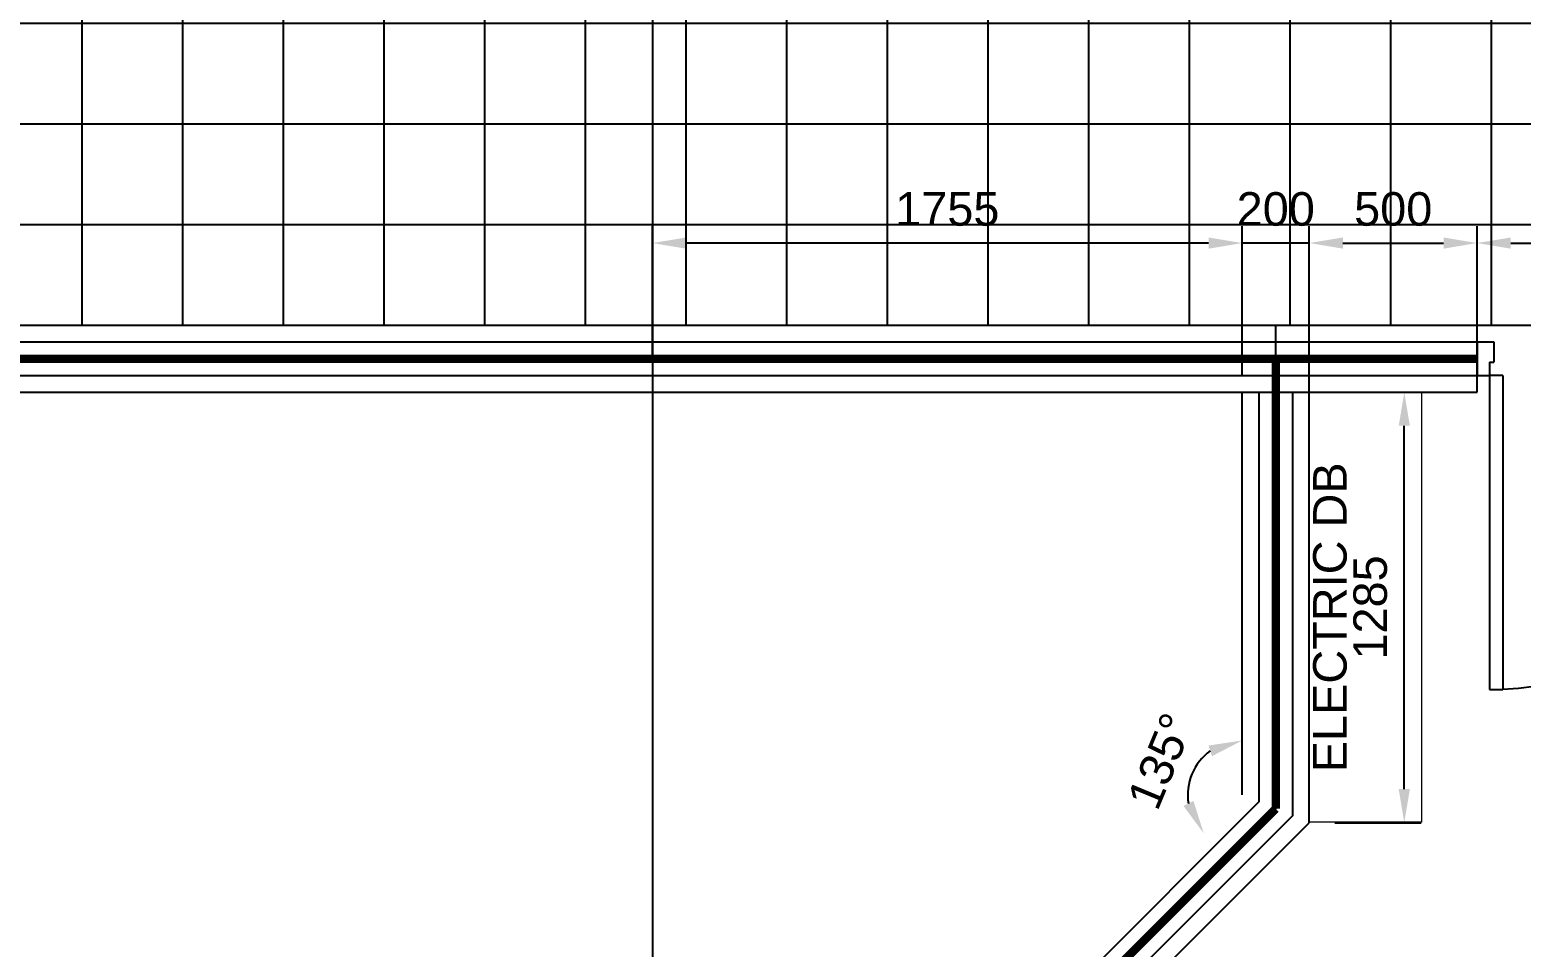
# Model space of a CAD drawing. Header units: millimetres. Extents: x 396580293 to 396624419, y 2853145456 to 2853176656.
# Drawn here: x 396592867 to 396597311, y 2853163110 to 2853165844 of the extents above; entities that cross this region are included whole.
import ezdxf

# ---------------------------------------------------------------- set-up
doc = ezdxf.new("R2010")
doc.units = ezdxf.units.MM
doc.header["$LTSCALE"] = 800
doc.header["$MEASUREMENT"] = 0
doc.linetypes.add('Grid$0$CENTER', pattern=[2, 1.25, -0.25, 0.25, -0.25])
doc.linetypes.add('HIDDEN', pattern=[0.375, 0.25, -0.125])
doc.layers.add('45_A-WALL_CLAD_Pen_No__100', color=2, linetype='Continuous', lineweight=13)
for name, color, linetype in [('A-Block Work', 3, 'Continuous'), ('A-Doors', 5, 'Continuous'), ('A-Flooring Tiles', 252, 'Continuous'), ('A-HATCH GYPSUM', 9, 'Continuous'), ('BLOCK', 3, 'Continuous'), ('DIM', 55, 'Continuous'), ('FIRELINE', 6, 'Continuous'), ('Grid$0$A-Grid lines', 9, 'Grid$0$CENTER')]:
    doc.layers.add(name, color=color, linetype=linetype)
doc.layers.add('L-PLINE', color=6, linetype='HIDDEN', plot=False)
doc.styles.add('ARIAL', font='arial.ttf')
doc.dimstyles.new('dim-50', dxfattribs={"dimscale": 50, "dimtxt": 2, "dimasz": 2, "dimexe": 1, "dimexo": 1, "dimgap": 1, "dimtad": 1, "dimdec": 0, "dimrnd": 5, "dimdsep": 46, "dimtxsty": 'ARIAL', "dimcen": 1, "dimdle": 1, "dimclrd": 1, "dimclre": 1, "dimclrt": 3, "dimadec": 0, "dimazin": 0, "dimtfac": 0.1, "dimtdec": 0, "dimtix": 1, "dimtmove": 1, "dimatfit": 3, "dimfxl": 1, "dimtvp": 1.5, "dimfrac": 2, "dimtolj": 1, "dimtzin": 0, "dimarcsym": 0})

# ---------------------------------------------------------------- blocks, each defined once
blk = doc.blocks.new('*D35')
at = {"layer": 'Defpoints', "color": 0, "transparency": 16777216}
for p in [(396596479.7, 2853164763.5), (396596365.1, 2853163678.1), (396596479.7, 2853163563.5), (396596479.7, 2853163563.5), (396590053.3, 2853157137)]:
    blk.add_point(p, dxfattribs=at)
at = {"layer": 'DIM', "color": 1, "lineweight": -2, "transparency": 16777216}
blk.add_arc((396596479.7, 2853163563.5), 162.1, 125.929, 189.071, dxfattribs=at)
at = {"layer": 'DIM', "color": 1, "transparency": 16777216}
for points in [[(396596379.4, 2853163710.6), (396596389.7, 2853163678.9), (396596479.7, 2853163725.6)], [(396596334.5, 2853163545.5), (396596304.8, 2853163530.4), (396596365.1, 2853163448.9)]]:
    blk.add_solid(points, dxfattribs=at)
at = {"layer": 'DIM', "color": 3, "transparency": 16777216, "insert": (396596236.5, 2853163664.2), "char_height": 100, "attachment_point": 5, "rotation": 67.5, "style": 'ARIAL'}
blk.add_mtext('\\A1;135°', dxfattribs=at)
blk = doc.blocks.new('*D36')
at = {"layer": 'Defpoints', "color": 0, "transparency": 16777216}
for p in [(396596705.4, 2853164763.5), (396596962.7, 2853164763.5), (396596705.4, 2853163480.6)]:
    blk.add_point(p, dxfattribs=at)
at = {"layer": 'DIM', "color": 1, "lineweight": -2, "transparency": 16777216}
for p, q in [((396596755.4, 2853164763.5), (396597012.7, 2853164763.5)), ((396596962.7, 2853163580.6), (396596962.7, 2853164663.5)), ((396596755.4, 2853163480.6), (396597012.7, 2853163480.6))]:
    blk.add_line(p, q, dxfattribs=at)
at = {"layer": 'DIM', "color": 1, "transparency": 16777216}
for points in [[(396596946, 2853164663.5), (396596979.4, 2853164663.5), (396596962.7, 2853164763.5)], [(396596946, 2853163580.6), (396596979.4, 2853163580.6), (396596962.7, 2853163480.6)]]:
    blk.add_solid(points, dxfattribs=at)
at = {"layer": 'DIM', "color": 3, "transparency": 16777216, "insert": (396596861.7, 2853164122.1), "char_height": 100, "attachment_point": 5, "rotation": 90, "style": 'ARIAL'}
blk.add_mtext('\\A1;1285', dxfattribs=at)
blk = doc.blocks.new('*D37')
at = {"layer": 'Defpoints', "color": 0, "transparency": 16777216}
for p in [(396597179.7, 2853165208.2), (396597179.7, 2853164763.5), (396596679.7, 2853164700.5)]:
    blk.add_point(p, dxfattribs=at)
at = {"layer": 'DIM', "color": 1, "lineweight": -2, "transparency": 16777216}
for p, q in [((396596679.7, 2853164750.5), (396596679.7, 2853165258.2)), ((396597179.7, 2853164813.5), (396597179.7, 2853165258.2)), ((396596779.7, 2853165208.2), (396597079.7, 2853165208.2))]:
    blk.add_line(p, q, dxfattribs=at)
at = {"layer": 'DIM', "color": 1, "transparency": 16777216}
for points in [[(396596779.7, 2853165224.8), (396596779.7, 2853165191.5), (396596679.7, 2853165208.2)], [(396597079.7, 2853165224.8), (396597079.7, 2853165191.5), (396597179.7, 2853165208.2)]]:
    blk.add_solid(points, dxfattribs=at)
at = {"layer": 'DIM', "color": 3, "transparency": 16777216, "insert": (396596929.7, 2853165309.2), "char_height": 100, "attachment_point": 5, "style": 'ARIAL'}
blk.add_mtext('\\A1;500', dxfattribs=at)
blk = doc.blocks.new('*D38')
at = {"layer": 'Defpoints', "color": 0, "transparency": 16777216}
for p in [(396598189.7, 2853165208.2), (396597179.7, 2853164763.5), (396598189.7, 2853164763.5)]:
    blk.add_point(p, dxfattribs=at)
at = {"layer": 'DIM', "color": 1, "lineweight": -2, "transparency": 16777216}
for p, q in [((396597179.7, 2853164813.5), (396597179.7, 2853165258.2)), ((396598189.7, 2853164813.5), (396598189.7, 2853165258.2)), ((396597279.7, 2853165208.2), (396598089.7, 2853165208.2))]:
    blk.add_line(p, q, dxfattribs=at)
at = {"layer": 'DIM', "color": 1, "transparency": 16777216}
for points in [[(396597279.7, 2853165224.8), (396597279.7, 2853165191.5), (396597179.7, 2853165208.2)], [(396598089.7, 2853165224.8), (396598089.7, 2853165191.5), (396598189.7, 2853165208.2)]]:
    blk.add_solid(points, dxfattribs=at)
at = {"layer": 'DIM', "color": 3, "transparency": 16777216, "insert": (396597684.7, 2853165309.2), "char_height": 100, "attachment_point": 5, "style": 'ARIAL'}
blk.add_mtext('\\A1;1010', dxfattribs=at)
blk = doc.blocks.new('*D49')
at = {"layer": 'Defpoints', "color": 0, "transparency": 16777216}
for p in [(396596479.7, 2853165208.2), (396596479.7, 2853164763.5), (396596679.7, 2853164700.5)]:
    blk.add_point(p, dxfattribs=at)
at = {"layer": 'DIM', "color": 1, "lineweight": -2, "transparency": 16777216}
for p, q in [((396596479.7, 2853164813.5), (396596479.7, 2853165258.2)), ((396596679.7, 2853164750.5), (396596679.7, 2853165258.2)), ((396596379.7, 2853165208.2), (396596279.7, 2853165208.2)), ((396596679.7, 2853165208.2), (396596479.7, 2853165208.2)), ((396596779.7, 2853165208.2), (396596879.7, 2853165208.2))]:
    blk.add_line(p, q, dxfattribs=at)
at = {"layer": 'DIM', "color": 1, "transparency": 16777216}
for points in [[(396596379.7, 2853165224.8), (396596379.7, 2853165191.5), (396596479.7, 2853165208.2)], [(396596779.7, 2853165224.8), (396596779.7, 2853165191.5), (396596679.7, 2853165208.2)]]:
    blk.add_solid(points, dxfattribs=at)
at = {"layer": 'DIM', "color": 3, "transparency": 16777216, "insert": (396596579.7, 2853165309.2), "char_height": 100, "attachment_point": 5, "style": 'ARIAL'}
blk.add_mtext('\\A1;200', dxfattribs=at)
blk = doc.blocks.new('*D50')
at = {"layer": 'Defpoints', "color": 0, "transparency": 16777216}
for p in [(396594722.4, 2853165208.2), (396594722.4, 2853164813.5), (396596479.7, 2853164763.5)]:
    blk.add_point(p, dxfattribs=at)
at = {"layer": 'DIM', "color": 1, "lineweight": -2, "transparency": 16777216}
for p, q in [((396594722.4, 2853164863.5), (396594722.4, 2853165258.2)), ((396596479.7, 2853164813.5), (396596479.7, 2853165258.2)), ((396596379.7, 2853165208.2), (396594822.4, 2853165208.2))]:
    blk.add_line(p, q, dxfattribs=at)
at = {"layer": 'DIM', "color": 1, "transparency": 16777216}
for points in [[(396594822.4, 2853165224.8), (396594822.4, 2853165191.5), (396594722.4, 2853165208.2)], [(396596379.7, 2853165224.8), (396596379.7, 2853165191.5), (396596479.7, 2853165208.2)]]:
    blk.add_solid(points, dxfattribs=at)
at = {"layer": 'DIM', "color": 3, "transparency": 16777216, "insert": (396595601, 2853165309.2), "char_height": 100, "attachment_point": 5, "style": 'ARIAL'}
blk.add_mtext('\\A1;1755', dxfattribs=at)
blk = doc.blocks.new('Door 1010')
at = {"color": 0}
for p, q in [((37, 100), (37, 1036)), ((37, 1036), (77, 1036)), ((77, 100), (77, 1036)), ((0, 0), (0, 100)), ((0, 100), (37, 100)), ((77, 100), (37, 100)), ((37, 60), (37, 100)), ((1010, 100), (973, 100)), ((973, 60), (973, 100)), ((1010, 0), (1010, 100)), ((1010, 0), (1010, 100)), ((37, 60), (50, 60)), ((50, 0), (50, 60)), ((960, 0), (960, 60)), ((973, 60), (960, 60)), ((0, 0), (50, 0)), ((1010, 0), (960, 0))]:
    blk.add_line(p, q, dxfattribs=at)
blk.add_arc((35.6, 99.5), 937.4, 0.0317, 87.4667, dxfattribs=at)

msp = doc.modelspace()

# ---------------------------------------------------------------- hatches: boundary and pattern name
at = {"layer": 'A-Flooring Tiles'}
h = msp.add_hatch(dxfattribs=at)
h.set_pattern_fill('TILE11', color=256, scale=300, style=0)
h.set_pattern_definition([(90, (396600222.55, 2853164963.5), (-300, -4e-08), []), (7e-09, (396599922.55, 2853164963.5), (-4e-08, 300), [])])
h.paths.add_polyline_path([(396586322.6, 2853168243.5), (396586322.6, 2853164963.5), (396599922.6, 2853164963.5), (396599922.6, 2853149023.5), (396602999, 2853149023.5), (396602999, 2853151024.9), (396602923.6, 2853151024.9), (396602923.6, 2853168243.5)])

# ---------------------------------------------------------------- linework, layer by layer
at = {"layer": '45_A-WALL_CLAD_Pen_No__100'}
msp.add_lwpolyline([(396596679.7, 2853164763.5), (396597013.6, 2853164763.5), (396597013.6, 2853163481.8), (396596679.7, 2853163481.8)], close=True, dxfattribs=at)
at = {"layer": 'A-Block Work'}
for p, q in [((396590352.4, 2853164963.5), (396597179.7, 2853164963.5)), ((396597179.7, 2853164763.5), (396597179.7, 2853164963.5)), ((396590352.4, 2853164763.5), (396597179.7, 2853164763.5)), ((396596479.7, 2853163563.5), (396596479.7, 2853164763.5)), ((396596679.7, 2853163480.6), (396596679.7, 2853164763.5))]:
    msp.add_line(p, q, dxfattribs=at)
at = {"layer": 'A-HATCH GYPSUM'}
for p, q in [((396590352.4, 2853164913.5), (396597179.7, 2853164913.5)), ((396590352.4, 2853164813.5), (396597179.7, 2853164813.5)), ((396596529.7, 2853164763.5), (396596529.7, 2853163542.8)), ((396596629.7, 2853164763.5), (396596629.7, 2853163501.4)), ((396596529.7, 2853163542.8), (396590829.7, 2853157842.7)), ((396596629.7, 2853163501.4), (396590900.4, 2853157772))]:
    msp.add_line(p, q, dxfattribs=at)
at = {"layer": 'BLOCK'}
msp.add_line((396590194.7, 2853156995.6), (396596679.7, 2853163480.6), dxfattribs=at)
at = {"layer": 'FIRELINE', "linetype": 'HIDDEN', "ltscale": 3, "const_width": 25}
for points in [[(396590352.4, 2853164863.5), (396597179.7, 2853164863.5)], [(396596579.7, 2853163522.1), (396596579.7, 2853164863.5)], [(396590865, 2853157807.4), (396596579.7, 2853163522.1)]]:
    msp.add_lwpolyline(points, dxfattribs=at)
at = {"layer": 'Grid$0$A-Grid lines', "ltscale": 20}
msp.add_line((396594722.4, 2853169415.3), (396594722.4, 2853148235.4), dxfattribs=at)
at = {"layer": 'L-PLINE', "linetype": 'Continuous'}
msp.add_lwpolyline([(396590865, 2853157807.4), (396596579.7, 2853163522.1), (396596579.7, 2853164963.5)], dxfattribs=at)

# ---------------------------------------------------------------- block references
at = {"layer": 'A-Doors', "xscale": -1, "rotation": 180}
msp.add_blockref('Door 1010', (396597179.7, 2853164913.5), dxfattribs=at)

# ---------------------------------------------------------------- texts
at = {"layer": 'DIM', "color": 3, "insert": (396596792.4, 2853164554.5), "char_height": 100, "width": 1500, "attachment_point": 9, "rotation": 90, "style": 'ARIAL'}
msp.add_mtext('\\A1;ELECTRIC DB', dxfattribs=at)

# ---------------------------------------------------------------- dimensions: what is measured, and where the dimension line sits
at = {"layer": 'DIM'}
for base, p1, p2, picture, middle in [((396594722.4, 2853165208.2), (396596479.7, 2853164763.5), (396594722.4, 2853164813.5), '*D50', (396595601, 2853165309.2)), ((396596479.7, 2853165208.2), (396596679.7, 2853164700.5), (396596479.7, 2853164763.5), '*D49', (396596579.7, 2853165309.2)), ((396597179.7, 2853165208.2), (396596679.7, 2853164700.5), (396597179.7, 2853164763.5), '*D37', (396596929.7, 2853165309.2)), ((396598189.7, 2853165208.2), (396597179.7, 2853164763.5), (396598189.7, 2853164763.5), '*D38', (396597684.7, 2853165309.2))]:
    dim = msp.add_linear_dim(base=base, p1=p1, p2=p2, dimstyle='dim-50', dxfattribs=at)
    dim.commit()
    dim.dimension.update_dxf_attribs({"geometry": picture, "text_midpoint": middle})
dim = msp.add_angular_dim_2l(base=(396596365.1, 2853163678.1), line1=((396596479.7, 2853163563.5), (396596479.7, 2853164763.5)), line2=((396590053.3, 2853157137), (396596479.7, 2853163563.5)), dimstyle='dim-50', dxfattribs=at)
dim.commit()
dim.dimension.update_dxf_attribs({"geometry": '*D35', "text_midpoint": (396596236.5, 2853163664.2)})
dim = msp.add_linear_dim(base=(396596962.7, 2853164763.5), p1=(396596705.4, 2853163480.6), p2=(396596705.4, 2853164763.5), angle=90, dimstyle='dim-50', dxfattribs=at)
dim.commit()
dim.dimension.update_dxf_attribs({"geometry": '*D36', "text_midpoint": (396596861.7, 2853164122.1)})

doc.saveas('drawing.dxf')
